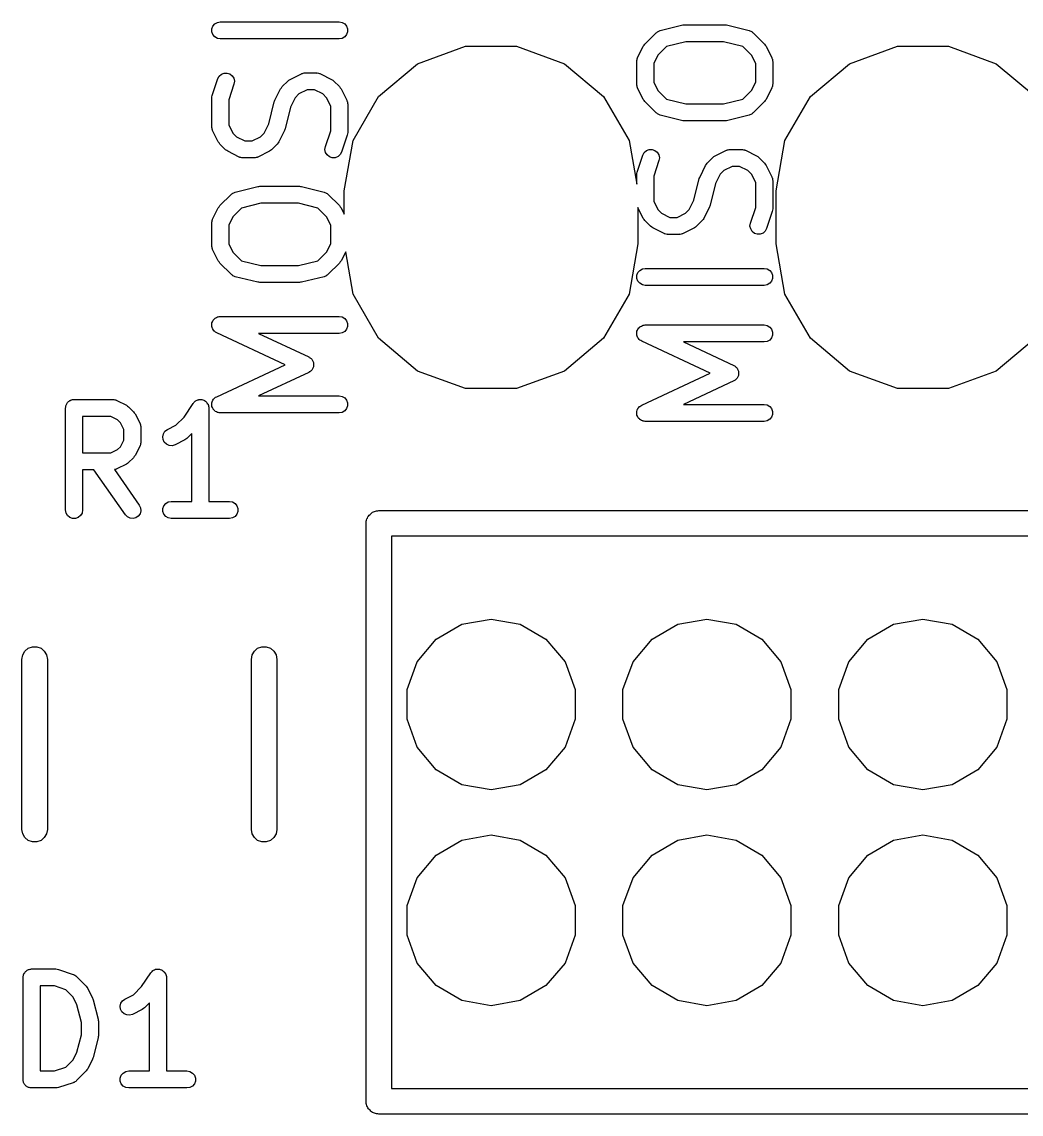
# Model space of a CAD drawing. Extents: x 125.5 to 143.1, y -145.4 to -100.4.
# Drawn here: x 128.85 to 134.73, y -106.83 to -100.4 of the extents above; entities that cross this region are included whole.
import ezdxf

# ---------------------------------------------------------------- set-up
doc = ezdxf.new("R2010")
doc.units = 0
doc.header["$MEASUREMENT"] = 0
doc.layers.add('BLACK', color=7, linetype='CONTINUOUS')

msp = doc.modelspace()

# ---------------------------------------------------------------- linework, layer by layer
at = {"layer": 'Black'}
for p, q in [((129.973, -100.425), (129.985, -100.412)), ((129.985, -100.412), (130, -100.403)), ((130, -100.403), (130.017, -100.4)), ((130.017, -100.4), (130.717, -100.4)), ((130.717, -100.4), (130.734, -100.403)), ((130.734, -100.403), (130.749, -100.412)), ((130.749, -100.412), (130.76, -100.425)), ((132.605, -100.451), (132.738, -100.418)), ((132.738, -100.418), (132.744, -100.418)), ((132.744, -100.418), (132.75, -100.417)), ((132.75, -100.417), (132.983, -100.417)), ((132.983, -100.417), (132.989, -100.418)), ((132.989, -100.418), (132.995, -100.418)), ((132.995, -100.418), (133.129, -100.451)), ((129.967, -100.441), (129.973, -100.425)), ((129.967, -100.459), (129.967, -100.441)), ((129.973, -100.475), (129.967, -100.459)), ((129.985, -100.488), (129.973, -100.475)), ((130.76, -100.475), (130.749, -100.488)), ((130.76, -100.425), (130.766, -100.441)), ((130.766, -100.459), (130.76, -100.475)), ((130.766, -100.441), (130.766, -100.459)), ((132.515, -100.531), (132.581, -100.465)), ((132.581, -100.465), (132.585, -100.462)), ((132.585, -100.462), (132.589, -100.459)), ((132.589, -100.459), (132.592, -100.457)), ((132.592, -100.457), (132.596, -100.455)), ((132.596, -100.455), (132.6, -100.453)), ((132.6, -100.453), (132.605, -100.451)), ((133.129, -100.451), (133.133, -100.453)), ((133.133, -100.453), (133.138, -100.455)), ((133.138, -100.455), (133.141, -100.457)), ((133.141, -100.457), (133.145, -100.459)), ((133.145, -100.459), (133.148, -100.462)), ((133.148, -100.462), (133.152, -100.465)), ((133.152, -100.465), (133.219, -100.531)), ((130, -100.497), (129.985, -100.488)), ((130.017, -100.5), (130, -100.497)), ((130.717, -100.5), (130.017, -100.5)), ((130.734, -100.497), (130.717, -100.5)), ((130.749, -100.488), (130.734, -100.497)), ((131.178, -100.646), (131.46, -100.543)), ((131.46, -100.543), (131.76, -100.543)), ((131.76, -100.543), (132.042, -100.646)), ((132.472, -100.611), (132.505, -100.544)), ((132.505, -100.544), (132.51, -100.538)), ((132.51, -100.538), (132.515, -100.531)), ((132.642, -100.545), (132.591, -100.596)), ((132.756, -100.517), (132.642, -100.545)), ((132.977, -100.517), (132.756, -100.517)), ((133.091, -100.545), (132.977, -100.517)), ((133.142, -100.596), (133.091, -100.545)), ((133.219, -100.531), (133.223, -100.538)), ((133.223, -100.538), (133.228, -100.544)), ((133.228, -100.544), (133.261, -100.611)), ((133.718, -100.646), (134, -100.543)), ((134, -100.543), (134.3, -100.543)), ((134.3, -100.543), (134.582, -100.646)), ((132.47, -100.616), (132.471, -100.614)), ((132.471, -100.614), (132.472, -100.611)), ((132.591, -100.596), (132.567, -100.645)), ((133.167, -100.645), (133.142, -100.596)), ((133.261, -100.611), (133.262, -100.614)), ((133.262, -100.614), (133.264, -100.616)), ((130.948, -100.839), (131.178, -100.646)), ((132.042, -100.646), (132.272, -100.839)), ((132.467, -100.628), (132.469, -100.622)), ((132.467, -100.63), (132.467, -100.628)), ((132.467, -100.633), (132.467, -100.63)), ((132.467, -100.767), (132.467, -100.633)), ((132.469, -100.622), (132.47, -100.616)), ((132.567, -100.645), (132.567, -100.755)), ((133.167, -100.755), (133.167, -100.645)), ((133.264, -100.616), (133.265, -100.622)), ((133.265, -100.622), (133.266, -100.628)), ((133.266, -100.628), (133.266, -100.63)), ((133.266, -100.63), (133.267, -100.633)), ((133.267, -100.633), (133.267, -100.767)), ((133.488, -100.839), (133.718, -100.646)), ((134.582, -100.646), (134.812, -100.839)), ((129.969, -100.834), (130.003, -100.734)), ((130.003, -100.734), (130.011, -100.719)), ((130.011, -100.719), (130.024, -100.707)), ((130.024, -100.707), (130.04, -100.701)), ((130.04, -100.701), (130.057, -100.701)), ((130.057, -100.701), (130.074, -100.706)), ((130.074, -100.706), (130.087, -100.717)), ((130.087, -100.717), (130.096, -100.732)), ((130.096, -100.732), (130.1, -100.749)), ((130.415, -100.748), (130.421, -100.743)), ((130.421, -100.743), (130.428, -100.739)), ((130.428, -100.739), (130.494, -100.705)), ((130.494, -100.705), (130.497, -100.704)), ((130.497, -100.704), (130.5, -100.703)), ((130.5, -100.703), (130.505, -100.702)), ((130.505, -100.702), (130.511, -100.7)), ((130.511, -100.7), (130.514, -100.7)), ((130.514, -100.7), (130.517, -100.7)), ((130.517, -100.7), (130.583, -100.7)), ((130.583, -100.7), (130.586, -100.701)), ((130.586, -100.701), (130.589, -100.7)), ((130.589, -100.7), (130.595, -100.702)), ((130.595, -100.702), (130.6, -100.703)), ((130.6, -100.703), (130.603, -100.704)), ((130.603, -100.704), (130.606, -100.705)), ((130.606, -100.705), (130.672, -100.739)), ((130.672, -100.739), (130.679, -100.743)), ((130.679, -100.743), (130.685, -100.748)), ((130.097, -100.766), (130.067, -100.858)), ((130.1, -100.749), (130.097, -100.766)), ((130.339, -100.861), (130.372, -100.794)), ((130.372, -100.794), (130.377, -100.788)), ((130.377, -100.788), (130.381, -100.781)), ((130.381, -100.781), (130.415, -100.748)), ((130.528, -100.8), (130.48, -100.824)), ((130.572, -100.8), (130.528, -100.8)), ((130.62, -100.824), (130.572, -100.8)), ((130.685, -100.748), (130.719, -100.781)), ((130.719, -100.781), (130.723, -100.788)), ((130.723, -100.788), (130.728, -100.794)), ((130.728, -100.794), (130.761, -100.861)), ((132.467, -100.77), (132.467, -100.767)), ((132.467, -100.772), (132.467, -100.77)), ((132.469, -100.778), (132.467, -100.772)), ((132.47, -100.784), (132.469, -100.778)), ((132.471, -100.786), (132.47, -100.784)), ((132.472, -100.789), (132.471, -100.786)), ((132.505, -100.856), (132.472, -100.789)), ((132.567, -100.755), (132.591, -100.804)), ((132.591, -100.804), (132.642, -100.855)), ((133.091, -100.855), (133.142, -100.804)), ((133.142, -100.804), (133.167, -100.755)), ((133.261, -100.789), (133.228, -100.856)), ((133.262, -100.786), (133.261, -100.789)), ((133.264, -100.784), (133.262, -100.786)), ((133.265, -100.778), (133.264, -100.784)), ((133.266, -100.772), (133.265, -100.778)), ((133.267, -100.767), (133.266, -100.77)), ((133.266, -100.77), (133.266, -100.772)), ((129.967, -100.85), (129.968, -100.842)), ((129.967, -101.017), (129.967, -100.85)), ((129.968, -100.842), (129.969, -100.834)), ((130.067, -100.858), (130.067, -101.005)), ((130.303, -100.999), (130.335, -100.871)), ((130.335, -100.871), (130.337, -100.866)), ((130.337, -100.866), (130.339, -100.861)), ((130.458, -100.846), (130.431, -100.901)), ((130.48, -100.824), (130.458, -100.846)), ((130.642, -100.846), (130.62, -100.824)), ((130.667, -100.895), (130.642, -100.846)), ((130.761, -100.861), (130.762, -100.864)), ((130.762, -100.864), (130.764, -100.866)), ((130.764, -100.866), (130.765, -100.872)), ((130.765, -100.872), (130.766, -100.878)), ((130.798, -101.098), (130.948, -100.839)), ((132.272, -100.839), (132.422, -101.098)), ((132.51, -100.862), (132.505, -100.856)), ((132.515, -100.869), (132.51, -100.862)), ((132.581, -100.935), (132.515, -100.869)), ((132.642, -100.855), (132.756, -100.883)), ((132.977, -100.883), (133.091, -100.855)), ((133.219, -100.869), (133.152, -100.935)), ((133.223, -100.862), (133.219, -100.869)), ((133.228, -100.856), (133.223, -100.862)), ((133.338, -101.098), (133.488, -100.839)), ((130.431, -100.901), (130.399, -101.029)), ((130.667, -101.042), (130.667, -100.895)), ((130.766, -100.878), (130.766, -100.88)), ((130.766, -100.88), (130.767, -100.883)), ((130.767, -100.883), (130.767, -101.05)), ((132.585, -100.938), (132.581, -100.935)), ((132.756, -100.883), (132.977, -100.883)), ((133.152, -100.935), (133.148, -100.938)), ((130.276, -101.054), (130.303, -100.999)), ((132.589, -100.941), (132.585, -100.938)), ((132.592, -100.943), (132.589, -100.941)), ((132.596, -100.945), (132.592, -100.943)), ((132.6, -100.947), (132.596, -100.945)), ((132.605, -100.949), (132.6, -100.947)), ((132.738, -100.982), (132.605, -100.949)), ((132.744, -100.982), (132.738, -100.982)), ((132.75, -100.983), (132.744, -100.982)), ((132.983, -100.983), (132.75, -100.983)), ((132.989, -100.982), (132.983, -100.983)), ((132.995, -100.982), (132.989, -100.982)), ((133.129, -100.949), (132.995, -100.982)), ((133.133, -100.947), (133.129, -100.949)), ((133.138, -100.945), (133.133, -100.947)), ((133.141, -100.943), (133.138, -100.945)), ((133.145, -100.941), (133.141, -100.943)), ((133.148, -100.938), (133.145, -100.941)), ((129.967, -101.02), (129.967, -101.017)), ((129.967, -101.022), (129.967, -101.02)), ((129.969, -101.028), (129.967, -101.022)), ((129.97, -101.034), (129.969, -101.028)), ((129.971, -101.036), (129.97, -101.034)), ((129.972, -101.039), (129.971, -101.036)), ((130.005, -101.106), (129.972, -101.039)), ((130.067, -101.005), (130.091, -101.054)), ((130.091, -101.054), (130.113, -101.076)), ((130.254, -101.076), (130.276, -101.054)), ((130.395, -101.039), (130.361, -101.106)), ((130.396, -101.034), (130.395, -101.039)), ((130.399, -101.029), (130.396, -101.034)), ((130.636, -101.134), (130.667, -101.042)), ((130.765, -101.058), (130.764, -101.066)), ((130.767, -101.05), (130.765, -101.058)), ((130.01, -101.112), (130.005, -101.106)), ((130.015, -101.119), (130.01, -101.112)), ((130.048, -101.152), (130.015, -101.119)), ((130.113, -101.076), (130.162, -101.1)), ((130.162, -101.1), (130.205, -101.1)), ((130.205, -101.1), (130.254, -101.076)), ((130.352, -101.119), (130.319, -101.152)), ((130.357, -101.112), (130.352, -101.119)), ((130.361, -101.106), (130.357, -101.112)), ((130.764, -101.066), (130.731, -101.166)), ((130.746, -101.394), (130.798, -101.098)), ((132.422, -101.098), (132.467, -101.354)), ((133.286, -101.394), (133.338, -101.098)), ((130.055, -101.157), (130.048, -101.152)), ((130.061, -101.161), (130.055, -101.157)), ((130.128, -101.195), (130.061, -101.161)), ((130.306, -101.161), (130.239, -101.195)), ((130.312, -101.157), (130.306, -101.161)), ((130.319, -101.152), (130.312, -101.157)), ((130.633, -101.151), (130.636, -101.134)), ((130.637, -101.168), (130.633, -101.151)), ((130.646, -101.183), (130.637, -101.168)), ((130.66, -101.194), (130.646, -101.183)), ((130.71, -101.193), (130.693, -101.199)), ((130.722, -101.181), (130.71, -101.193)), ((130.731, -101.166), (130.722, -101.181)), ((132.469, -101.284), (132.503, -101.184)), ((132.503, -101.184), (132.511, -101.169)), ((132.511, -101.169), (132.524, -101.157)), ((132.524, -101.157), (132.54, -101.151)), ((132.54, -101.151), (132.557, -101.151)), ((132.557, -101.151), (132.574, -101.156)), ((132.574, -101.156), (132.587, -101.167)), ((132.587, -101.167), (132.596, -101.182)), ((132.596, -101.182), (132.6, -101.199)), ((132.915, -101.198), (132.921, -101.193)), ((132.921, -101.193), (132.928, -101.189)), ((132.928, -101.189), (132.994, -101.155)), ((132.994, -101.155), (132.997, -101.154)), ((132.997, -101.154), (133, -101.153)), ((133, -101.153), (133.005, -101.152)), ((133.005, -101.152), (133.011, -101.15)), ((133.011, -101.15), (133.014, -101.15)), ((133.014, -101.15), (133.017, -101.15)), ((133.017, -101.15), (133.083, -101.15)), ((133.083, -101.15), (133.086, -101.151)), ((133.086, -101.151), (133.089, -101.15)), ((133.089, -101.15), (133.095, -101.152)), ((133.095, -101.152), (133.1, -101.153)), ((133.1, -101.153), (133.103, -101.154)), ((133.103, -101.154), (133.106, -101.155)), ((133.106, -101.155), (133.172, -101.189)), ((133.172, -101.189), (133.179, -101.193)), ((133.179, -101.193), (133.185, -101.198)), ((130.13, -101.196), (130.128, -101.195)), ((130.133, -101.197), (130.13, -101.196)), ((130.139, -101.198), (130.133, -101.197)), ((130.144, -101.2), (130.139, -101.198)), ((130.147, -101.199), (130.144, -101.2)), ((130.15, -101.2), (130.147, -101.199)), ((130.217, -101.2), (130.15, -101.2)), ((130.22, -101.199), (130.217, -101.2)), ((130.222, -101.2), (130.22, -101.199)), ((130.228, -101.198), (130.222, -101.2)), ((130.234, -101.197), (130.228, -101.198)), ((130.236, -101.196), (130.234, -101.197)), ((130.239, -101.195), (130.236, -101.196)), ((130.676, -101.199), (130.66, -101.194)), ((130.693, -101.199), (130.676, -101.199)), ((132.597, -101.216), (132.567, -101.308)), ((132.6, -101.199), (132.597, -101.216)), ((132.839, -101.311), (132.872, -101.244)), ((132.872, -101.244), (132.877, -101.238)), ((132.877, -101.238), (132.881, -101.231)), ((132.881, -101.231), (132.915, -101.198)), ((133.028, -101.25), (132.98, -101.274)), ((133.072, -101.25), (133.028, -101.25)), ((133.12, -101.274), (133.072, -101.25)), ((133.185, -101.198), (133.219, -101.231)), ((133.219, -101.231), (133.223, -101.238)), ((133.223, -101.238), (133.228, -101.244)), ((133.228, -101.244), (133.261, -101.311)), ((132.467, -101.3), (132.468, -101.292)), ((132.467, -101.354), (132.467, -101.3)), ((132.468, -101.292), (132.469, -101.284)), ((132.567, -101.308), (132.567, -101.455)), ((132.803, -101.449), (132.835, -101.321)), ((132.835, -101.321), (132.837, -101.316)), ((132.837, -101.316), (132.839, -101.311)), ((132.958, -101.296), (132.931, -101.351)), ((132.98, -101.274), (132.958, -101.296)), ((133.142, -101.296), (133.12, -101.274)), ((133.167, -101.345), (133.142, -101.296)), ((133.261, -101.311), (133.262, -101.314)), ((133.262, -101.314), (133.264, -101.316)), ((133.264, -101.316), (133.265, -101.322)), ((133.265, -101.322), (133.266, -101.328)), ((130.105, -101.401), (130.238, -101.368)), ((130.238, -101.368), (130.244, -101.368)), ((130.244, -101.368), (130.25, -101.367)), ((130.25, -101.367), (130.483, -101.367)), ((130.483, -101.367), (130.489, -101.368)), ((130.489, -101.368), (130.495, -101.368)), ((130.495, -101.368), (130.629, -101.401)), ((132.931, -101.351), (132.899, -101.479)), ((133.167, -101.492), (133.167, -101.345)), ((133.266, -101.328), (133.266, -101.33)), ((133.266, -101.33), (133.267, -101.333)), ((133.267, -101.333), (133.267, -101.5)), ((130.015, -101.481), (130.081, -101.415)), ((130.081, -101.415), (130.085, -101.412)), ((130.085, -101.412), (130.089, -101.409)), ((130.089, -101.409), (130.092, -101.407)), ((130.092, -101.407), (130.096, -101.405)), ((130.096, -101.405), (130.1, -101.403)), ((130.1, -101.403), (130.105, -101.401)), ((130.629, -101.401), (130.633, -101.403)), ((130.633, -101.403), (130.638, -101.405)), ((130.638, -101.405), (130.641, -101.407)), ((130.641, -101.407), (130.645, -101.409)), ((130.645, -101.409), (130.648, -101.412)), ((130.648, -101.412), (130.652, -101.415)), ((130.652, -101.415), (130.719, -101.481)), ((130.746, -101.531), (130.746, -101.394)), ((132.776, -101.504), (132.803, -101.449)), ((133.286, -101.706), (133.286, -101.394)), ((129.972, -101.561), (130.005, -101.494)), ((130.005, -101.494), (130.01, -101.488)), ((130.01, -101.488), (130.015, -101.481)), ((130.142, -101.495), (130.091, -101.546)), ((130.256, -101.467), (130.142, -101.495)), ((130.477, -101.467), (130.256, -101.467)), ((130.591, -101.495), (130.477, -101.467)), ((130.642, -101.546), (130.591, -101.495)), ((130.719, -101.481), (130.723, -101.488)), ((130.723, -101.488), (130.728, -101.494)), ((130.728, -101.494), (130.746, -101.531)), ((132.505, -101.556), (132.474, -101.492)), ((132.474, -101.492), (132.474, -101.706)), ((132.567, -101.455), (132.591, -101.504)), ((132.591, -101.504), (132.613, -101.526)), ((132.754, -101.526), (132.776, -101.504)), ((132.895, -101.489), (132.861, -101.556)), ((132.896, -101.484), (132.895, -101.489)), ((132.899, -101.479), (132.896, -101.484)), ((133.136, -101.584), (133.167, -101.492)), ((133.265, -101.508), (133.264, -101.516)), ((133.267, -101.5), (133.265, -101.508)), ((129.967, -101.578), (129.969, -101.572)), ((129.967, -101.58), (129.967, -101.578)), ((129.969, -101.572), (129.97, -101.566)), ((129.97, -101.566), (129.971, -101.564)), ((129.971, -101.564), (129.972, -101.561)), ((130.091, -101.546), (130.067, -101.595)), ((130.667, -101.595), (130.642, -101.546)), ((132.51, -101.562), (132.505, -101.556)), ((132.515, -101.569), (132.51, -101.562)), ((132.548, -101.602), (132.515, -101.569)), ((132.613, -101.526), (132.662, -101.55)), ((132.662, -101.55), (132.705, -101.55)), ((132.705, -101.55), (132.754, -101.526)), ((132.852, -101.569), (132.819, -101.602)), ((132.857, -101.562), (132.852, -101.569)), ((132.861, -101.556), (132.857, -101.562)), ((133.264, -101.516), (133.231, -101.616)), ((129.967, -101.583), (129.967, -101.58)), ((129.967, -101.717), (129.967, -101.583)), ((130.067, -101.595), (130.067, -101.705)), ((130.667, -101.705), (130.667, -101.595)), ((132.555, -101.607), (132.548, -101.602)), ((132.561, -101.611), (132.555, -101.607)), ((132.628, -101.645), (132.561, -101.611)), ((132.806, -101.611), (132.739, -101.645)), ((132.812, -101.607), (132.806, -101.611)), ((132.819, -101.602), (132.812, -101.607)), ((133.133, -101.601), (133.136, -101.584)), ((133.137, -101.618), (133.133, -101.601)), ((133.146, -101.633), (133.137, -101.618)), ((133.16, -101.644), (133.146, -101.633)), ((133.21, -101.643), (133.193, -101.649)), ((133.222, -101.631), (133.21, -101.643)), ((133.231, -101.616), (133.222, -101.631)), ((130.067, -101.705), (130.091, -101.754)), ((130.642, -101.754), (130.667, -101.705)), ((132.474, -101.706), (132.422, -102.002)), ((132.63, -101.646), (132.628, -101.645)), ((132.633, -101.647), (132.63, -101.646)), ((132.639, -101.648), (132.633, -101.647)), ((132.644, -101.65), (132.639, -101.648)), ((132.647, -101.649), (132.644, -101.65)), ((132.65, -101.65), (132.647, -101.649)), ((132.717, -101.65), (132.65, -101.65)), ((132.72, -101.649), (132.717, -101.65)), ((132.722, -101.65), (132.72, -101.649)), ((132.728, -101.648), (132.722, -101.65)), ((132.734, -101.647), (132.728, -101.648)), ((132.736, -101.646), (132.734, -101.647)), ((132.739, -101.645), (132.736, -101.646)), ((133.176, -101.649), (133.16, -101.644)), ((133.193, -101.649), (133.176, -101.649)), ((133.338, -102.002), (133.286, -101.706)), ((129.967, -101.72), (129.967, -101.717)), ((129.967, -101.722), (129.967, -101.72)), ((129.969, -101.728), (129.967, -101.722)), ((129.97, -101.734), (129.969, -101.728)), ((129.971, -101.736), (129.97, -101.734)), ((129.972, -101.739), (129.971, -101.736)), ((130.005, -101.806), (129.972, -101.739)), ((130.091, -101.754), (130.142, -101.805)), ((130.591, -101.805), (130.642, -101.754)), ((130.755, -101.753), (130.728, -101.806)), ((130.798, -102.002), (130.755, -101.753)), ((130.01, -101.812), (130.005, -101.806)), ((130.015, -101.819), (130.01, -101.812)), ((130.081, -101.885), (130.015, -101.819)), ((130.142, -101.805), (130.256, -101.833)), ((130.256, -101.833), (130.477, -101.833)), ((130.477, -101.833), (130.591, -101.805)), ((130.719, -101.819), (130.652, -101.885)), ((130.723, -101.812), (130.719, -101.819)), ((130.728, -101.806), (130.723, -101.812)), ((130.085, -101.888), (130.081, -101.885)), ((130.089, -101.891), (130.085, -101.888)), ((130.092, -101.893), (130.089, -101.891)), ((130.096, -101.895), (130.092, -101.893)), ((130.1, -101.897), (130.096, -101.895)), ((130.105, -101.899), (130.1, -101.897)), ((130.238, -101.932), (130.105, -101.899)), ((130.629, -101.899), (130.495, -101.932)), ((130.633, -101.897), (130.629, -101.899)), ((130.638, -101.895), (130.633, -101.897)), ((130.641, -101.893), (130.638, -101.895)), ((130.645, -101.891), (130.641, -101.893)), ((130.648, -101.888), (130.645, -101.891)), ((130.652, -101.885), (130.648, -101.888)), ((132.467, -101.891), (132.473, -101.875)), ((132.467, -101.909), (132.467, -101.891)), ((132.473, -101.875), (132.485, -101.862)), ((132.485, -101.862), (132.5, -101.853)), ((132.5, -101.853), (132.517, -101.85)), ((132.517, -101.85), (133.217, -101.85)), ((133.217, -101.85), (133.234, -101.853)), ((133.234, -101.853), (133.249, -101.862)), ((133.249, -101.862), (133.26, -101.875)), ((133.26, -101.875), (133.266, -101.891)), ((133.266, -101.891), (133.266, -101.909)), ((130.244, -101.932), (130.238, -101.932)), ((130.25, -101.933), (130.244, -101.932)), ((130.483, -101.933), (130.25, -101.933)), ((130.489, -101.932), (130.483, -101.933)), ((130.495, -101.932), (130.489, -101.932)), ((132.473, -101.925), (132.467, -101.909)), ((132.485, -101.938), (132.473, -101.925)), ((132.5, -101.947), (132.485, -101.938)), ((132.517, -101.95), (132.5, -101.947)), ((133.217, -101.95), (132.517, -101.95)), ((133.234, -101.947), (133.217, -101.95)), ((133.249, -101.938), (133.234, -101.947)), ((133.26, -101.925), (133.249, -101.938)), ((133.266, -101.909), (133.26, -101.925)), ((130.948, -102.261), (130.798, -102.002)), ((132.422, -102.002), (132.272, -102.261)), ((133.488, -102.261), (133.338, -102.002)), ((129.973, -102.158), (129.975, -102.157)), ((129.975, -102.157), (129.976, -102.155)), ((129.976, -102.155), (129.98, -102.15)), ((129.98, -102.15), (129.985, -102.145)), ((129.985, -102.145), (129.986, -102.144)), ((129.986, -102.144), (129.988, -102.142)), ((129.988, -102.142), (129.994, -102.14)), ((129.994, -102.14), (130, -102.136)), ((130, -102.136), (130.002, -102.136)), ((130.002, -102.136), (130.004, -102.135)), ((130.004, -102.135), (130.01, -102.134)), ((130.01, -102.134), (130.017, -102.133)), ((130.017, -102.133), (130.717, -102.133)), ((130.717, -102.133), (130.734, -102.136)), ((130.734, -102.136), (130.749, -102.145)), ((130.749, -102.145), (130.76, -102.158)), ((129.967, -102.175), (129.968, -102.173)), ((129.967, -102.181), (129.967, -102.175)), ((129.967, -102.188), (129.967, -102.181)), ((129.967, -102.19), (129.967, -102.188)), ((129.967, -102.192), (129.967, -102.19)), ((129.97, -102.198), (129.967, -102.192)), ((129.968, -102.17), (129.971, -102.164)), ((129.968, -102.173), (129.968, -102.17)), ((129.971, -102.204), (129.97, -102.198)), ((129.971, -102.164), (129.973, -102.158)), ((129.973, -102.206), (129.971, -102.204)), ((129.973, -102.208), (129.973, -102.206)), ((129.978, -102.213), (129.973, -102.208)), ((129.981, -102.219), (129.978, -102.213)), ((129.983, -102.22), (129.981, -102.219)), ((129.985, -102.222), (129.983, -102.22)), ((130.76, -102.208), (130.749, -102.222)), ((130.76, -102.158), (130.766, -102.175)), ((130.766, -102.192), (130.76, -102.208)), ((130.766, -102.175), (130.766, -102.192)), ((132.468, -102.22), (132.471, -102.214)), ((132.468, -102.223), (132.468, -102.22)), ((132.471, -102.214), (132.473, -102.208)), ((132.473, -102.208), (132.475, -102.207)), ((132.475, -102.207), (132.476, -102.205)), ((132.476, -102.205), (132.48, -102.2)), ((132.48, -102.2), (132.485, -102.195)), ((132.485, -102.195), (132.486, -102.194)), ((132.486, -102.194), (132.488, -102.192)), ((132.488, -102.192), (132.494, -102.19)), ((132.494, -102.19), (132.5, -102.186)), ((132.5, -102.186), (132.502, -102.186)), ((132.502, -102.186), (132.504, -102.185)), ((132.504, -102.185), (132.51, -102.184)), ((132.51, -102.184), (132.517, -102.183)), ((132.517, -102.183), (133.217, -102.183)), ((133.217, -102.183), (133.234, -102.186)), ((133.234, -102.186), (133.249, -102.195)), ((133.249, -102.195), (133.26, -102.208)), ((133.26, -102.208), (133.266, -102.225)), ((129.99, -102.225), (129.985, -102.222)), ((129.996, -102.229), (129.99, -102.225)), ((130.398, -102.417), (129.996, -102.229)), ((130.717, -102.233), (130.242, -102.233)), ((130.242, -102.233), (130.538, -102.371)), ((130.734, -102.23), (130.717, -102.233)), ((130.749, -102.222), (130.734, -102.23)), ((131.178, -102.454), (130.948, -102.261)), ((132.272, -102.261), (132.042, -102.454)), ((132.467, -102.225), (132.468, -102.223)), ((132.467, -102.231), (132.467, -102.225)), ((132.467, -102.238), (132.467, -102.231)), ((132.467, -102.24), (132.467, -102.238)), ((132.467, -102.242), (132.467, -102.24)), ((132.47, -102.248), (132.467, -102.242)), ((132.471, -102.254), (132.47, -102.248)), ((132.473, -102.256), (132.471, -102.254)), ((132.473, -102.258), (132.473, -102.256)), ((132.478, -102.263), (132.473, -102.258)), ((132.481, -102.269), (132.478, -102.263)), ((132.483, -102.27), (132.481, -102.269)), ((132.485, -102.272), (132.483, -102.27)), ((132.49, -102.275), (132.485, -102.272)), ((132.496, -102.279), (132.49, -102.275)), ((132.898, -102.467), (132.496, -102.279)), ((133.217, -102.283), (132.742, -102.283)), ((132.742, -102.283), (133.038, -102.421)), ((133.234, -102.28), (133.217, -102.283)), ((133.249, -102.272), (133.234, -102.28)), ((133.26, -102.258), (133.249, -102.272)), ((133.266, -102.242), (133.26, -102.258)), ((133.266, -102.225), (133.266, -102.242)), ((133.718, -102.454), (133.488, -102.261)), ((134.812, -102.261), (134.582, -102.454)), ((130.538, -102.371), (130.541, -102.374)), ((130.541, -102.374), (130.545, -102.376)), ((130.545, -102.376), (130.548, -102.379)), ((130.548, -102.379), (130.552, -102.381)), ((130.552, -102.381), (130.555, -102.385)), ((130.555, -102.385), (130.558, -102.388)), ((130.558, -102.388), (130.559, -102.392)), ((130.559, -102.392), (130.562, -102.396)), ((130.562, -102.396), (130.563, -102.4)), ((130.563, -102.4), (130.565, -102.404)), ((130.565, -102.404), (130.565, -102.408)), ((130.565, -102.408), (130.566, -102.412)), ((130.566, -102.412), (130.566, -102.417)), ((129.996, -102.605), (130.398, -102.417)), ((130.538, -102.462), (130.242, -102.6)), ((130.541, -102.459), (130.538, -102.462)), ((130.545, -102.458), (130.541, -102.459)), ((130.548, -102.455), (130.545, -102.458)), ((130.552, -102.452), (130.548, -102.455)), ((130.555, -102.448), (130.552, -102.452)), ((130.558, -102.445), (130.555, -102.448)), ((130.559, -102.441), (130.558, -102.445)), ((130.562, -102.438), (130.559, -102.441)), ((130.563, -102.434), (130.562, -102.438)), ((130.565, -102.43), (130.563, -102.434)), ((130.566, -102.421), (130.565, -102.425)), ((130.565, -102.425), (130.565, -102.43)), ((130.566, -102.417), (130.566, -102.421)), ((131.46, -102.557), (131.178, -102.454)), ((132.042, -102.454), (131.76, -102.557)), ((132.496, -102.655), (132.898, -102.467)), ((133.038, -102.421), (133.041, -102.424)), ((133.041, -102.424), (133.045, -102.426)), ((133.045, -102.426), (133.048, -102.429)), ((133.048, -102.429), (133.052, -102.431)), ((133.052, -102.431), (133.055, -102.435)), ((133.055, -102.435), (133.058, -102.438)), ((133.058, -102.438), (133.059, -102.442)), ((133.059, -102.442), (133.062, -102.446)), ((133.062, -102.446), (133.063, -102.45)), ((133.063, -102.45), (133.065, -102.454)), ((133.065, -102.454), (133.065, -102.458)), ((133.065, -102.458), (133.066, -102.462)), ((133.066, -102.471), (133.065, -102.475)), ((133.065, -102.475), (133.065, -102.48)), ((133.066, -102.462), (133.066, -102.467)), ((133.066, -102.467), (133.066, -102.471)), ((134, -102.557), (133.718, -102.454)), ((134.582, -102.454), (134.3, -102.557)), ((133.038, -102.512), (132.742, -102.65)), ((133.041, -102.509), (133.038, -102.512)), ((133.045, -102.508), (133.041, -102.509)), ((133.048, -102.505), (133.045, -102.508)), ((133.052, -102.502), (133.048, -102.505)), ((133.055, -102.498), (133.052, -102.502)), ((133.058, -102.495), (133.055, -102.498)), ((133.059, -102.491), (133.058, -102.495)), ((133.062, -102.488), (133.059, -102.491)), ((133.063, -102.484), (133.062, -102.488)), ((133.065, -102.48), (133.063, -102.484)), ((129.99, -102.608), (129.996, -102.605)), ((130.242, -102.6), (130.717, -102.6)), ((130.717, -102.6), (130.734, -102.603)), ((130.734, -102.603), (130.749, -102.612)), ((131.76, -102.557), (131.46, -102.557)), ((134.3, -102.557), (134, -102.557)), ((129.107, -102.671), (129.108, -102.667)), ((129.107, -103.271), (129.107, -102.671)), ((129.108, -102.663), (129.109, -102.659)), ((129.108, -102.667), (129.108, -102.663)), ((129.109, -102.659), (129.11, -102.654)), ((129.11, -102.654), (129.112, -102.651)), ((129.112, -102.651), (129.114, -102.646)), ((129.114, -102.646), (129.117, -102.643)), ((129.117, -102.643), (129.119, -102.639)), ((129.119, -102.639), (129.122, -102.636)), ((129.122, -102.636), (129.125, -102.633)), ((129.125, -102.633), (129.129, -102.631)), ((129.129, -102.631), (129.132, -102.628)), ((129.132, -102.628), (129.136, -102.627)), ((129.136, -102.627), (129.14, -102.624)), ((129.14, -102.624), (129.144, -102.624)), ((129.144, -102.624), (129.148, -102.622)), ((129.148, -102.622), (129.153, -102.622)), ((129.153, -102.622), (129.157, -102.621)), ((129.157, -102.621), (129.386, -102.621)), ((129.386, -102.621), (129.389, -102.622)), ((129.389, -102.622), (129.391, -102.622)), ((129.391, -102.622), (129.397, -102.623)), ((129.397, -102.623), (129.403, -102.624)), ((129.403, -102.624), (129.405, -102.626)), ((129.405, -102.626), (129.408, -102.627)), ((129.408, -102.627), (129.465, -102.655)), ((129.465, -102.655), (129.472, -102.66)), ((129.472, -102.66), (129.478, -102.665)), ((129.478, -102.665), (129.507, -102.693)), ((129.804, -102.725), (129.858, -102.644)), ((129.858, -102.644), (129.86, -102.642)), ((129.86, -102.642), (129.862, -102.639)), ((129.862, -102.639), (129.866, -102.635)), ((129.866, -102.635), (129.87, -102.631)), ((129.87, -102.631), (129.873, -102.63)), ((129.873, -102.63), (129.875, -102.628)), ((129.875, -102.628), (129.881, -102.626)), ((129.881, -102.626), (129.886, -102.623)), ((129.886, -102.623), (129.889, -102.623)), ((129.889, -102.623), (129.891, -102.622)), ((129.891, -102.622), (129.897, -102.622)), ((129.897, -102.622), (129.903, -102.622)), ((129.903, -102.622), (129.906, -102.622)), ((129.906, -102.622), (129.909, -102.622)), ((129.909, -102.622), (129.914, -102.624)), ((129.914, -102.624), (129.92, -102.626)), ((129.92, -102.626), (129.922, -102.627)), ((129.922, -102.627), (129.925, -102.628)), ((129.925, -102.628), (129.93, -102.632)), ((129.93, -102.632), (129.935, -102.635)), ((129.935, -102.635), (129.936, -102.638)), ((129.936, -102.638), (129.938, -102.639)), ((129.938, -102.639), (129.941, -102.644)), ((129.941, -102.644), (129.945, -102.649)), ((129.945, -102.649), (129.946, -102.652)), ((129.946, -102.652), (129.947, -102.654)), ((129.947, -102.654), (129.948, -102.66)), ((129.948, -102.66), (129.95, -102.666)), ((129.95, -102.666), (129.95, -102.669)), ((129.95, -102.669), (129.95, -102.671)), ((129.95, -102.671), (129.95, -103.221)), ((129.967, -102.641), (129.97, -102.635)), ((129.967, -102.644), (129.967, -102.641)), ((129.967, -102.646), (129.967, -102.644)), ((129.967, -102.652), (129.967, -102.646)), ((129.967, -102.659), (129.967, -102.652)), ((129.968, -102.661), (129.967, -102.659)), ((129.968, -102.663), (129.968, -102.661)), ((129.971, -102.669), (129.968, -102.663)), ((129.97, -102.635), (129.971, -102.629)), ((129.971, -102.629), (129.973, -102.627)), ((129.973, -102.675), (129.971, -102.669)), ((129.973, -102.625), (129.978, -102.62)), ((129.973, -102.627), (129.973, -102.625)), ((129.978, -102.62), (129.981, -102.615)), ((129.981, -102.615), (129.983, -102.613)), ((129.983, -102.613), (129.985, -102.612)), ((129.985, -102.612), (129.99, -102.608)), ((130.749, -102.612), (130.76, -102.625)), ((130.76, -102.625), (130.766, -102.641)), ((130.766, -102.659), (130.76, -102.675)), ((130.766, -102.641), (130.766, -102.659)), ((132.473, -102.675), (132.478, -102.67)), ((132.478, -102.67), (132.481, -102.665)), ((132.481, -102.665), (132.483, -102.663)), ((132.483, -102.663), (132.485, -102.662)), ((132.485, -102.662), (132.49, -102.658)), ((132.49, -102.658), (132.496, -102.655)), ((132.742, -102.65), (133.217, -102.65)), ((133.217, -102.65), (133.234, -102.653)), ((133.234, -102.653), (133.249, -102.662)), ((133.249, -102.662), (133.26, -102.675)), ((129.207, -102.721), (129.207, -102.936)), ((129.374, -102.721), (129.207, -102.721)), ((129.413, -102.741), (129.374, -102.721)), ((129.507, -102.693), (129.511, -102.7)), ((129.511, -102.7), (129.516, -102.706)), ((129.516, -102.706), (129.545, -102.763)), ((129.756, -102.773), (129.804, -102.725)), ((129.975, -102.677), (129.973, -102.675)), ((129.976, -102.679), (129.975, -102.677)), ((129.98, -102.683), (129.976, -102.679)), ((129.985, -102.688), (129.98, -102.683)), ((129.986, -102.689), (129.985, -102.688)), ((129.988, -102.691), (129.986, -102.689)), ((129.994, -102.694), (129.988, -102.691)), ((130, -102.697), (129.994, -102.694)), ((130.002, -102.697), (130, -102.697)), ((130.004, -102.698), (130.002, -102.697)), ((130.01, -102.699), (130.004, -102.698)), ((130.017, -102.7), (130.01, -102.699)), ((130.717, -102.7), (130.017, -102.7)), ((130.734, -102.697), (130.717, -102.7)), ((130.749, -102.688), (130.734, -102.697)), ((130.76, -102.675), (130.749, -102.688)), ((132.467, -102.691), (132.47, -102.685)), ((132.467, -102.694), (132.467, -102.691)), ((132.467, -102.696), (132.467, -102.694)), ((132.467, -102.702), (132.467, -102.696)), ((132.467, -102.709), (132.467, -102.702)), ((132.468, -102.711), (132.467, -102.709)), ((132.468, -102.713), (132.468, -102.711)), ((132.471, -102.719), (132.468, -102.713)), ((132.47, -102.685), (132.471, -102.679)), ((132.471, -102.679), (132.473, -102.677)), ((132.473, -102.725), (132.471, -102.719)), ((132.473, -102.677), (132.473, -102.675)), ((132.475, -102.727), (132.473, -102.725)), ((132.476, -102.729), (132.475, -102.727)), ((132.48, -102.733), (132.476, -102.729)), ((132.485, -102.738), (132.48, -102.733)), ((133.26, -102.725), (133.249, -102.738)), ((133.26, -102.675), (133.266, -102.691)), ((133.266, -102.709), (133.26, -102.725)), ((133.266, -102.691), (133.266, -102.709)), ((129.43, -102.758), (129.413, -102.741)), ((129.45, -102.798), (129.43, -102.758)), ((129.45, -102.86), (129.45, -102.798)), ((129.545, -102.763), (129.546, -102.766)), ((129.546, -102.766), (129.547, -102.769)), ((129.547, -102.769), (129.548, -102.774)), ((129.548, -102.774), (129.55, -102.78)), ((129.55, -102.78), (129.549, -102.783)), ((129.549, -102.783), (129.55, -102.786)), ((129.55, -102.786), (129.55, -102.871)), ((129.692, -102.808), (129.706, -102.798)), ((129.706, -102.798), (129.756, -102.773)), ((132.486, -102.739), (132.485, -102.738)), ((132.488, -102.741), (132.486, -102.739)), ((132.494, -102.744), (132.488, -102.741)), ((132.5, -102.747), (132.494, -102.744)), ((132.502, -102.747), (132.5, -102.747)), ((132.504, -102.748), (132.502, -102.747)), ((132.51, -102.749), (132.504, -102.748)), ((132.517, -102.75), (132.51, -102.749)), ((133.217, -102.75), (132.517, -102.75)), ((133.234, -102.747), (133.217, -102.75)), ((133.249, -102.738), (133.234, -102.747)), ((129.43, -102.899), (129.45, -102.86)), ((129.679, -102.84), (129.683, -102.823)), ((129.681, -102.857), (129.679, -102.84)), ((129.688, -102.873), (129.681, -102.857)), ((129.683, -102.823), (129.692, -102.808)), ((129.808, -102.859), (129.751, -102.888)), ((129.815, -102.854), (129.808, -102.859)), ((129.821, -102.85), (129.815, -102.854)), ((129.85, -102.821), (129.821, -102.85)), ((129.85, -103.221), (129.85, -102.821)), ((129.374, -102.936), (129.413, -102.916)), ((129.413, -102.916), (129.43, -102.899)), ((129.545, -102.894), (129.516, -102.951)), ((129.546, -102.891), (129.545, -102.894)), ((129.547, -102.889), (129.546, -102.891)), ((129.548, -102.883), (129.547, -102.889)), ((129.55, -102.877), (129.548, -102.883)), ((129.55, -102.871), (129.549, -102.874)), ((129.549, -102.874), (129.55, -102.877)), ((129.701, -102.885), (129.688, -102.873)), ((129.717, -102.891), (129.701, -102.885)), ((129.734, -102.893), (129.717, -102.891)), ((129.751, -102.888), (129.734, -102.893)), ((129.207, -102.936), (129.374, -102.936)), ((129.478, -102.992), (129.472, -102.997)), ((129.507, -102.964), (129.478, -102.992)), ((129.511, -102.957), (129.507, -102.964)), ((129.516, -102.951), (129.511, -102.957)), ((129.274, -103.036), (129.207, -103.036)), ((129.207, -103.036), (129.207, -103.271)), ((129.459, -103.3), (129.274, -103.036)), ((129.397, -103.034), (129.395, -103.034)), ((129.395, -103.034), (129.541, -103.243)), ((129.403, -103.033), (129.397, -103.034)), ((129.405, -103.031), (129.403, -103.033)), ((129.408, -103.03), (129.405, -103.031)), ((129.465, -103.002), (129.408, -103.03)), ((129.472, -102.997), (129.465, -103.002)), ((129.541, -103.243), (129.548, -103.258)), ((129.679, -103.263), (129.685, -103.246)), ((129.685, -103.246), (129.696, -103.233)), ((129.696, -103.233), (129.711, -103.224)), ((129.711, -103.224), (129.729, -103.221)), ((129.729, -103.221), (129.85, -103.221)), ((129.95, -103.221), (130.071, -103.221)), ((130.071, -103.221), (130.089, -103.224)), ((130.089, -103.224), (130.104, -103.233)), ((130.104, -103.233), (130.115, -103.246)), ((130.115, -103.246), (130.121, -103.263)), ((129.11, -103.289), (129.107, -103.271)), ((129.119, -103.304), (129.11, -103.289)), ((129.132, -103.315), (129.119, -103.304)), ((129.195, -103.304), (129.182, -103.315)), ((129.204, -103.289), (129.195, -103.304)), ((129.207, -103.271), (129.204, -103.289)), ((129.471, -103.312), (129.459, -103.3)), ((129.487, -103.32), (129.471, -103.312)), ((129.535, -103.307), (129.521, -103.317)), ((129.545, -103.293), (129.535, -103.307)), ((129.55, -103.276), (129.545, -103.293)), ((129.548, -103.258), (129.55, -103.276)), ((129.679, -103.28), (129.679, -103.263)), ((129.685, -103.296), (129.679, -103.28)), ((129.696, -103.31), (129.685, -103.296)), ((129.711, -103.318), (129.696, -103.31)), ((130.104, -103.31), (130.089, -103.318)), ((130.115, -103.296), (130.104, -103.31)), ((130.121, -103.28), (130.115, -103.296)), ((130.121, -103.263), (130.121, -103.28)), ((130.883, -103.319), (130.885, -103.312)), ((130.885, -103.312), (130.889, -103.307)), ((130.889, -103.307), (130.893, -103.302)), ((130.893, -103.302), (130.898, -103.298)), ((130.898, -103.298), (130.902, -103.293)), ((130.902, -103.293), (130.907, -103.289)), ((130.907, -103.289), (130.912, -103.285)), ((130.912, -103.285), (130.919, -103.283)), ((130.919, -103.283), (130.924, -103.28)), ((130.924, -103.28), (130.931, -103.278)), ((130.931, -103.278), (130.937, -103.276)), ((130.937, -103.276), (130.944, -103.276)), ((130.944, -103.276), (130.95, -103.275)), ((130.95, -103.275), (137.35, -103.275)), ((129.148, -103.321), (129.132, -103.315)), ((129.166, -103.321), (129.148, -103.321)), ((129.182, -103.315), (129.166, -103.321)), ((129.504, -103.321), (129.487, -103.32)), ((129.521, -103.317), (129.504, -103.321)), ((129.729, -103.321), (129.711, -103.318)), ((130.071, -103.321), (129.729, -103.321)), ((130.089, -103.318), (130.071, -103.321)), ((130.875, -103.35), (130.876, -103.344)), ((130.875, -106.75), (130.875, -103.35)), ((130.876, -103.337), (130.878, -103.331)), ((130.876, -103.344), (130.876, -103.337)), ((130.878, -103.331), (130.88, -103.324)), ((130.88, -103.324), (130.883, -103.319)), ((131.025, -103.425), (131.025, -106.675)), ((137.275, -103.425), (131.025, -103.425)), ((131.287, -104.031), (131.438, -103.943)), ((131.438, -103.943), (131.61, -103.913)), ((131.61, -103.913), (131.782, -103.943)), ((131.782, -103.943), (131.933, -104.031)), ((132.557, -104.031), (132.708, -103.943)), ((132.708, -103.943), (132.88, -103.913)), ((132.88, -103.913), (133.052, -103.943)), ((133.052, -103.943), (133.203, -104.031)), ((133.827, -104.031), (133.978, -103.943)), ((133.978, -103.943), (134.15, -103.913)), ((134.15, -103.913), (134.322, -103.943)), ((134.322, -103.943), (134.473, -104.031)), ((128.887, -104.085), (128.912, -104.076)), ((128.912, -104.076), (128.938, -104.076)), ((128.938, -104.076), (128.963, -104.085)), ((130.237, -104.085), (130.262, -104.076)), ((130.262, -104.076), (130.288, -104.076)), ((130.288, -104.076), (130.312, -104.085)), ((131.175, -104.164), (131.287, -104.031)), ((131.933, -104.031), (132.045, -104.164)), ((132.445, -104.164), (132.557, -104.031)), ((133.203, -104.031), (133.315, -104.164)), ((133.715, -104.164), (133.827, -104.031)), ((134.473, -104.031), (134.585, -104.164)), ((128.85, -104.15), (128.855, -104.124)), ((128.855, -104.124), (128.868, -104.102)), ((128.868, -104.102), (128.887, -104.085)), ((128.963, -104.085), (128.982, -104.102)), ((128.982, -104.102), (128.995, -104.124)), ((128.995, -104.124), (129, -104.15)), ((130.2, -104.15), (130.205, -104.124)), ((130.205, -104.124), (130.218, -104.102)), ((130.218, -104.102), (130.237, -104.085)), ((130.312, -104.085), (130.332, -104.102)), ((130.332, -104.102), (130.345, -104.124)), ((130.345, -104.124), (130.35, -104.15)), ((128.85, -105.15), (128.85, -104.15)), ((129, -104.15), (129, -105.15)), ((130.2, -105.15), (130.2, -104.15)), ((130.35, -104.15), (130.35, -105.15)), ((131.116, -104.328), (131.175, -104.164)), ((132.045, -104.164), (132.104, -104.328)), ((132.386, -104.328), (132.445, -104.164)), ((133.315, -104.164), (133.374, -104.328)), ((133.656, -104.328), (133.715, -104.164)), ((134.585, -104.164), (134.644, -104.328)), ((131.116, -104.502), (131.116, -104.328)), ((132.104, -104.328), (132.104, -104.502)), ((132.386, -104.502), (132.386, -104.328)), ((133.374, -104.328), (133.374, -104.502)), ((133.656, -104.502), (133.656, -104.328)), ((134.644, -104.328), (134.644, -104.502)), ((131.175, -104.666), (131.116, -104.502)), ((132.104, -104.502), (132.045, -104.666)), ((132.445, -104.666), (132.386, -104.502)), ((133.374, -104.502), (133.315, -104.666)), ((133.715, -104.666), (133.656, -104.502)), ((134.644, -104.502), (134.585, -104.666)), ((131.287, -104.799), (131.175, -104.666)), ((132.045, -104.666), (131.933, -104.799)), ((132.557, -104.799), (132.445, -104.666)), ((133.315, -104.666), (133.203, -104.799)), ((133.827, -104.799), (133.715, -104.666)), ((134.585, -104.666), (134.473, -104.799)), ((131.438, -104.887), (131.287, -104.799)), ((131.933, -104.799), (131.782, -104.887)), ((132.708, -104.887), (132.557, -104.799)), ((133.203, -104.799), (133.052, -104.887)), ((133.978, -104.887), (133.827, -104.799)), ((134.473, -104.799), (134.322, -104.887)), ((131.61, -104.917), (131.438, -104.887)), ((131.782, -104.887), (131.61, -104.917)), ((132.88, -104.917), (132.708, -104.887)), ((133.052, -104.887), (132.88, -104.917)), ((134.15, -104.917), (133.978, -104.887)), ((134.322, -104.887), (134.15, -104.917)), ((128.855, -105.176), (128.85, -105.15)), ((128.868, -105.198), (128.855, -105.176)), ((128.995, -105.176), (128.982, -105.198)), ((129, -105.15), (128.995, -105.176)), ((130.205, -105.176), (130.2, -105.15)), ((130.218, -105.198), (130.205, -105.176)), ((130.345, -105.176), (130.332, -105.198)), ((130.35, -105.15), (130.345, -105.176)), ((128.887, -105.215), (128.868, -105.198)), ((128.912, -105.224), (128.887, -105.215)), ((128.938, -105.224), (128.912, -105.224)), ((128.963, -105.215), (128.938, -105.224)), ((128.982, -105.198), (128.963, -105.215)), ((130.237, -105.215), (130.218, -105.198)), ((130.262, -105.224), (130.237, -105.215)), ((130.288, -105.224), (130.262, -105.224)), ((130.312, -105.215), (130.288, -105.224)), ((130.332, -105.198), (130.312, -105.215)), ((131.287, -105.301), (131.438, -105.213)), ((131.438, -105.213), (131.61, -105.183)), ((131.61, -105.183), (131.782, -105.213)), ((131.782, -105.213), (131.933, -105.301)), ((132.557, -105.301), (132.708, -105.213)), ((132.708, -105.213), (132.88, -105.183)), ((132.88, -105.183), (133.052, -105.213)), ((133.052, -105.213), (133.203, -105.301)), ((133.827, -105.301), (133.978, -105.213)), ((133.978, -105.213), (134.15, -105.183)), ((134.15, -105.183), (134.322, -105.213)), ((134.322, -105.213), (134.473, -105.301)), ((131.175, -105.434), (131.287, -105.301)), ((131.933, -105.301), (132.045, -105.434)), ((132.445, -105.434), (132.557, -105.301)), ((133.203, -105.301), (133.315, -105.434)), ((133.715, -105.434), (133.827, -105.301)), ((134.473, -105.301), (134.585, -105.434)), ((131.116, -105.598), (131.175, -105.434)), ((132.045, -105.434), (132.104, -105.598)), ((132.386, -105.598), (132.445, -105.434)), ((133.315, -105.434), (133.374, -105.598)), ((133.656, -105.598), (133.715, -105.434)), ((134.585, -105.434), (134.644, -105.598)), ((131.116, -105.772), (131.116, -105.598)), ((132.104, -105.598), (132.104, -105.772)), ((132.386, -105.772), (132.386, -105.598)), ((133.374, -105.598), (133.374, -105.772)), ((133.656, -105.772), (133.656, -105.598)), ((134.644, -105.598), (134.644, -105.772)), ((131.175, -105.936), (131.116, -105.772)), ((132.104, -105.772), (132.045, -105.936)), ((132.445, -105.936), (132.386, -105.772)), ((133.374, -105.772), (133.315, -105.936)), ((133.715, -105.936), (133.656, -105.772)), ((134.644, -105.772), (134.585, -105.936)), ((131.287, -106.069), (131.175, -105.936)), ((132.045, -105.936), (131.933, -106.069)), ((132.557, -106.069), (132.445, -105.936)), ((133.315, -105.936), (133.203, -106.069)), ((133.827, -106.069), (133.715, -105.936)), ((134.585, -105.936), (134.473, -106.069)), ((128.858, -106.013), (128.859, -106.009)), ((128.859, -106.009), (128.86, -106.004)), ((128.86, -106.004), (128.862, -106.001)), ((128.862, -106.001), (128.864, -105.996)), ((128.864, -105.996), (128.867, -105.993)), ((128.867, -105.993), (128.869, -105.989)), ((128.869, -105.989), (128.872, -105.986)), ((128.872, -105.986), (128.875, -105.983)), ((128.875, -105.983), (128.879, -105.981)), ((128.879, -105.981), (128.882, -105.978)), ((128.882, -105.978), (128.886, -105.977)), ((128.886, -105.977), (128.89, -105.974)), ((128.89, -105.974), (128.894, -105.974)), ((128.894, -105.974), (128.898, -105.972)), ((128.898, -105.972), (128.903, -105.972)), ((128.903, -105.972), (128.907, -105.971)), ((128.907, -105.971), (129.05, -105.971)), ((129.05, -105.971), (129.058, -105.973)), ((129.058, -105.973), (129.066, -105.974)), ((129.066, -105.974), (129.152, -106.003)), ((129.152, -106.003), (129.154, -106.004)), ((129.154, -106.004), (129.157, -106.005)), ((129.157, -106.005), (129.162, -106.008)), ((129.162, -106.008), (129.167, -106.011)), ((129.167, -106.011), (129.169, -106.013)), ((129.554, -106.075), (129.608, -105.994)), ((129.608, -105.994), (129.61, -105.992)), ((129.61, -105.992), (129.612, -105.989)), ((129.612, -105.989), (129.616, -105.985)), ((129.616, -105.985), (129.62, -105.981)), ((129.62, -105.981), (129.623, -105.98)), ((129.623, -105.98), (129.625, -105.978)), ((129.625, -105.978), (129.631, -105.976)), ((129.631, -105.976), (129.636, -105.973)), ((129.636, -105.973), (129.639, -105.973)), ((129.639, -105.973), (129.641, -105.972)), ((129.641, -105.972), (129.647, -105.972)), ((129.647, -105.972), (129.653, -105.972)), ((129.653, -105.972), (129.656, -105.972)), ((129.656, -105.972), (129.659, -105.972)), ((129.659, -105.972), (129.664, -105.974)), ((129.664, -105.974), (129.67, -105.976)), ((129.67, -105.976), (129.672, -105.977)), ((129.672, -105.977), (129.675, -105.978)), ((129.675, -105.978), (129.68, -105.982)), ((129.68, -105.982), (129.685, -105.985)), ((129.685, -105.985), (129.686, -105.988)), ((129.686, -105.988), (129.688, -105.989)), ((129.688, -105.989), (129.691, -105.994)), ((129.691, -105.994), (129.695, -105.999)), ((129.695, -105.999), (129.696, -106.002)), ((129.696, -106.002), (129.697, -106.004)), ((129.697, -106.004), (129.698, -106.01)), ((129.698, -106.01), (129.7, -106.016)), ((128.857, -106.021), (128.858, -106.017)), ((128.857, -106.621), (128.857, -106.021)), ((128.858, -106.017), (128.858, -106.013)), ((128.957, -106.071), (128.957, -106.571)), ((129.042, -106.071), (128.957, -106.071)), ((129.109, -106.094), (129.042, -106.071)), ((129.169, -106.013), (129.171, -106.015)), ((129.171, -106.015), (129.228, -106.072)), ((129.228, -106.072), (129.233, -106.078)), ((129.506, -106.123), (129.554, -106.075)), ((129.7, -106.016), (129.7, -106.019)), ((129.7, -106.019), (129.7, -106.021)), ((129.7, -106.021), (129.7, -106.571)), ((131.438, -106.157), (131.287, -106.069)), ((131.933, -106.069), (131.782, -106.157)), ((132.708, -106.157), (132.557, -106.069)), ((133.203, -106.069), (133.052, -106.157)), ((133.978, -106.157), (133.827, -106.069)), ((134.473, -106.069), (134.322, -106.157)), ((129.152, -106.137), (129.109, -106.094)), ((129.174, -106.182), (129.152, -106.137)), ((129.233, -106.078), (129.238, -106.085)), ((129.238, -106.085), (129.266, -106.142)), ((129.456, -106.148), (129.506, -106.123)), ((129.2, -106.285), (129.174, -106.182)), ((129.266, -106.142), (129.268, -106.147)), ((129.268, -106.147), (129.27, -106.152)), ((129.27, -106.152), (129.299, -106.266)), ((129.429, -106.19), (129.433, -106.173)), ((129.431, -106.207), (129.429, -106.19)), ((129.433, -106.173), (129.442, -106.158)), ((129.442, -106.158), (129.456, -106.148)), ((129.565, -106.204), (129.558, -106.209)), ((129.571, -106.2), (129.565, -106.204)), ((129.6, -106.171), (129.571, -106.2)), ((129.6, -106.571), (129.6, -106.171)), ((131.61, -106.187), (131.438, -106.157)), ((131.782, -106.157), (131.61, -106.187)), ((132.88, -106.187), (132.708, -106.157)), ((133.052, -106.157), (132.88, -106.187)), ((134.15, -106.187), (133.978, -106.157)), ((134.322, -106.157), (134.15, -106.187)), ((129.299, -106.266), (129.299, -106.273)), ((129.438, -106.223), (129.431, -106.207)), ((129.451, -106.235), (129.438, -106.223)), ((129.467, -106.241), (129.451, -106.235)), ((129.484, -106.243), (129.467, -106.241)), ((129.501, -106.238), (129.484, -106.243)), ((129.558, -106.209), (129.501, -106.238)), ((129.2, -106.358), (129.2, -106.285)), ((129.299, -106.273), (129.3, -106.279)), ((129.3, -106.279), (129.3, -106.364)), ((129.174, -106.461), (129.2, -106.358)), ((129.299, -106.376), (129.27, -106.491)), ((129.3, -106.364), (129.299, -106.37)), ((129.299, -106.37), (129.299, -106.376)), ((129.152, -106.506), (129.174, -106.461)), ((129.109, -106.549), (129.152, -106.506)), ((129.266, -106.501), (129.238, -106.558)), ((129.268, -106.496), (129.266, -106.501)), ((129.27, -106.491), (129.268, -106.496)), ((128.957, -106.571), (129.042, -106.571)), ((129.042, -106.571), (129.109, -106.549)), ((129.228, -106.571), (129.171, -106.628)), ((129.233, -106.565), (129.228, -106.571)), ((129.238, -106.558), (129.233, -106.565)), ((129.435, -106.596), (129.446, -106.583)), ((129.446, -106.583), (129.461, -106.574)), ((129.461, -106.574), (129.479, -106.571)), ((129.479, -106.571), (129.6, -106.571)), ((129.7, -106.571), (129.821, -106.571)), ((129.821, -106.571), (129.839, -106.574)), ((129.839, -106.574), (129.854, -106.583)), ((129.854, -106.583), (129.865, -106.596)), ((128.858, -106.626), (128.857, -106.621)), ((128.858, -106.63), (128.858, -106.626)), ((128.859, -106.634), (128.858, -106.63)), ((128.86, -106.639), (128.859, -106.634)), ((128.862, -106.642), (128.86, -106.639)), ((128.864, -106.646), (128.862, -106.642)), ((128.867, -106.65), (128.864, -106.646)), ((128.869, -106.654), (128.867, -106.65)), ((128.872, -106.656), (128.869, -106.654)), ((129.152, -106.64), (129.066, -106.669)), ((129.154, -106.639), (129.152, -106.64)), ((129.157, -106.638), (129.154, -106.639)), ((129.162, -106.635), (129.157, -106.638)), ((129.167, -106.632), (129.162, -106.635)), ((129.169, -106.63), (129.167, -106.632)), ((129.171, -106.628), (129.169, -106.63)), ((129.429, -106.613), (129.435, -106.596)), ((129.429, -106.63), (129.429, -106.613)), ((129.435, -106.646), (129.429, -106.63)), ((129.446, -106.66), (129.435, -106.646)), ((129.865, -106.646), (129.854, -106.66)), ((129.865, -106.596), (129.871, -106.613)), ((129.871, -106.63), (129.865, -106.646)), ((129.871, -106.613), (129.871, -106.63)), ((128.875, -106.66), (128.872, -106.656)), ((128.879, -106.662), (128.875, -106.66)), ((128.882, -106.665), (128.879, -106.662)), ((128.886, -106.666), (128.882, -106.665)), ((128.89, -106.668), (128.886, -106.666)), ((128.894, -106.669), (128.89, -106.668)), ((128.898, -106.671), (128.894, -106.669)), ((128.903, -106.671), (128.898, -106.671)), ((128.907, -106.671), (128.903, -106.671)), ((129.05, -106.671), (128.907, -106.671)), ((129.058, -106.67), (129.05, -106.671)), ((129.066, -106.669), (129.058, -106.67)), ((129.461, -106.668), (129.446, -106.66)), ((129.479, -106.671), (129.461, -106.668)), ((129.821, -106.671), (129.479, -106.671)), ((129.839, -106.668), (129.821, -106.671)), ((129.854, -106.66), (129.839, -106.668)), ((131.025, -106.675), (137.275, -106.675)), ((130.876, -106.756), (130.875, -106.75)), ((130.876, -106.763), (130.876, -106.756)), ((130.878, -106.769), (130.876, -106.763)), ((130.88, -106.776), (130.878, -106.769)), ((130.883, -106.781), (130.88, -106.776)), ((130.885, -106.787), (130.883, -106.781)), ((130.889, -106.793), (130.885, -106.787)), ((130.893, -106.798), (130.889, -106.793)), ((130.898, -106.802), (130.893, -106.798)), ((130.902, -106.807), (130.898, -106.802)), ((130.907, -106.811), (130.902, -106.807)), ((130.912, -106.815), (130.907, -106.811)), ((130.919, -106.817), (130.912, -106.815)), ((130.924, -106.82), (130.919, -106.817)), ((130.931, -106.822), (130.924, -106.82)), ((130.937, -106.824), (130.931, -106.822)), ((130.944, -106.824), (130.937, -106.824)), ((130.95, -106.825), (130.944, -106.824)), ((137.35, -106.825), (130.95, -106.825))]:
    msp.add_line(p, q, dxfattribs=at)

doc.saveas('drawing.dxf')
